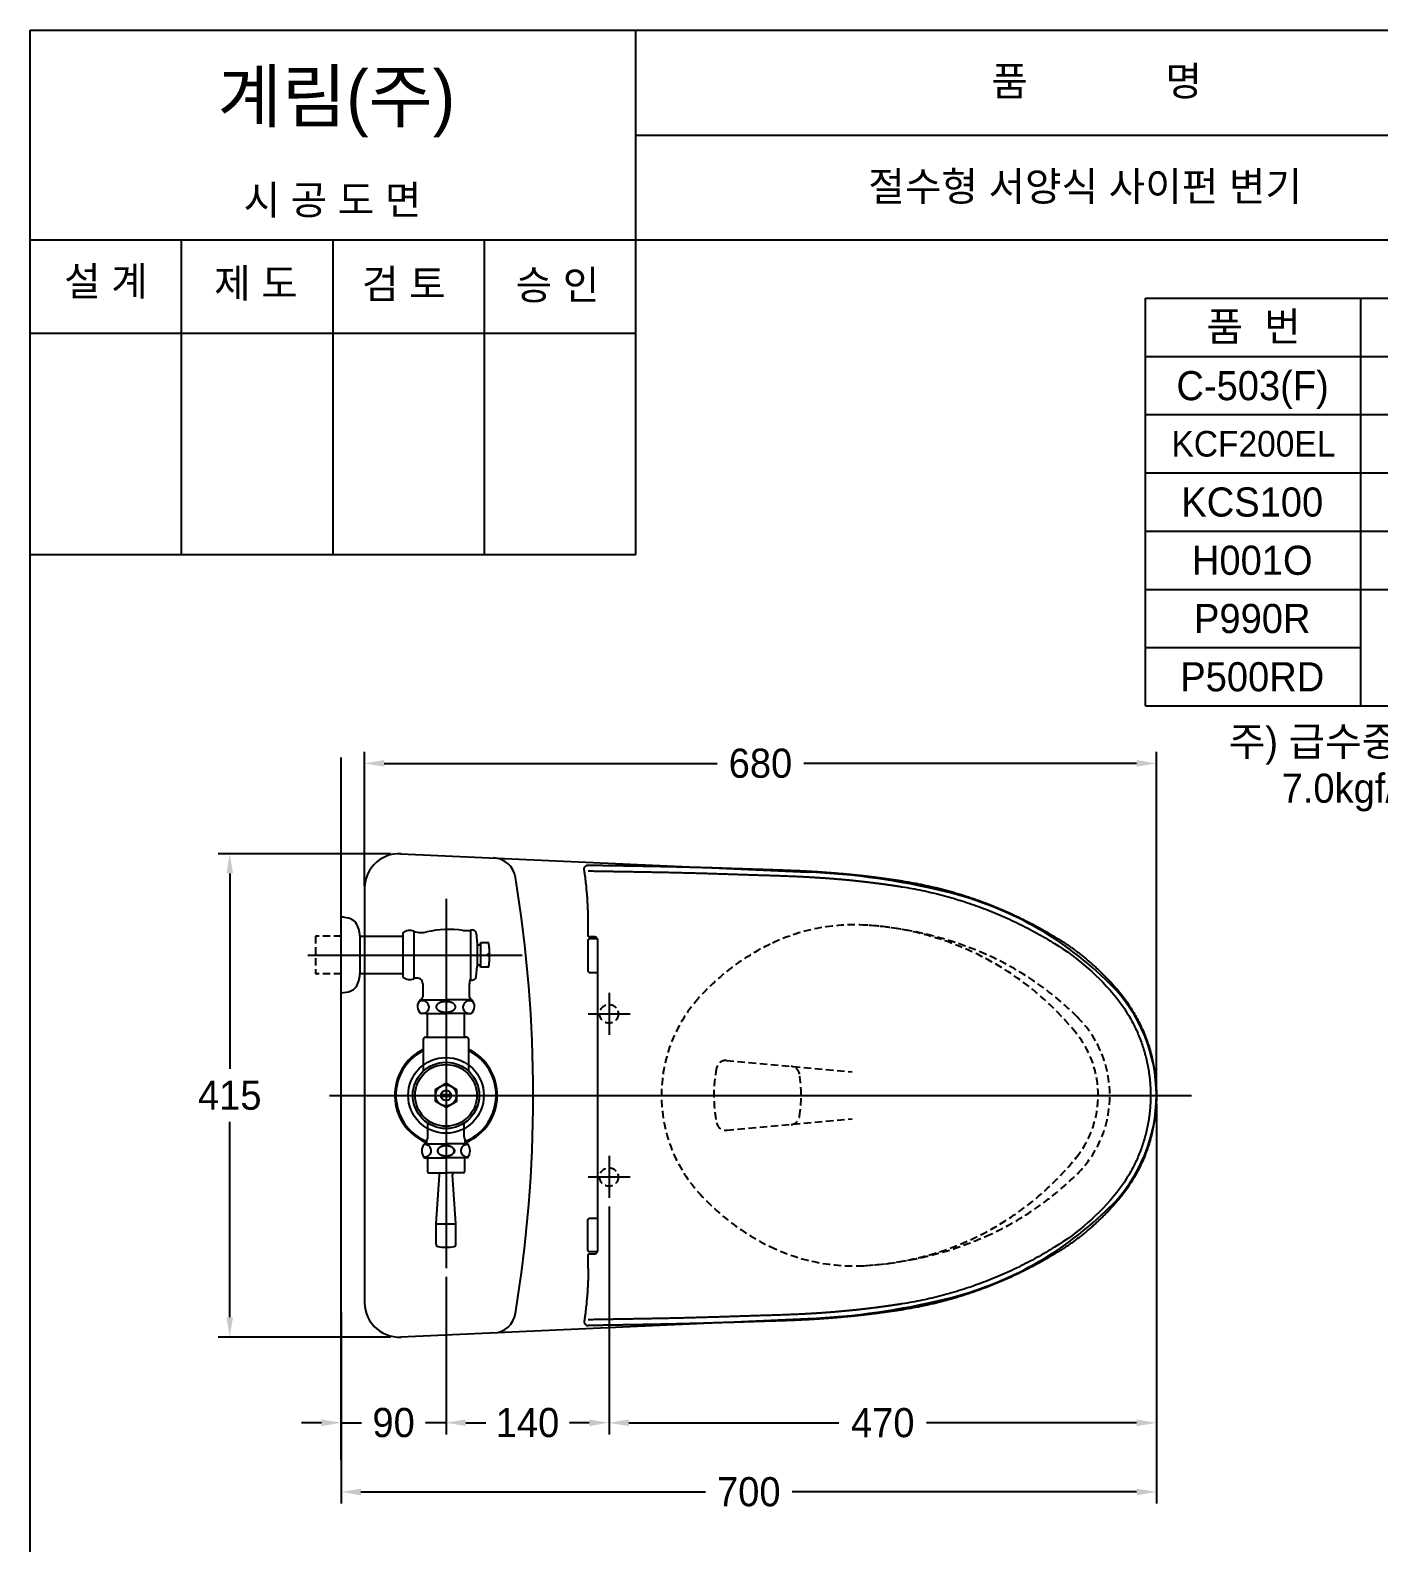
# Model space of a CAD drawing. Header units: millimetres. Extents: x 0 to 3700, y -67 to 2530.
# Drawn here: x 0 to 1158, y 1232 to 2530 of the extents above; entities that cross this region are included whole.
import ezdxf
from ezdxf.enums import TextEntityAlignment as Align
from ezdxf.lldxf.tags import DXFTag

# ---------------------------------------------------------------- set-up
doc = ezdxf.new("R2010")
doc.units = ezdxf.units.MM
doc.linetypes.add('DASHED2', pattern=[9.525, 6.35, -3.175])
for name, color, linetype in [('TEXT', 7, 'Continuous'), ('내부선 및 부속', 4, 'Continuous'), ('도각라인', 255, 'Continuous'), ('외형선', 3, 'Continuous'), ('점선', 6, 'DASHED2'), ('중심선', 1, 'DASHED'), ('치수선', 7, 'Continuous')]:
    doc.layers.add(name, color=color, linetype=linetype)
doc.styles.add('____', font='')
doc.styles.add('타이틀', font='H2GTRM.TTF', dxfattribs={"height": 25})
doc.styles.get('____').set_extended_font_data('굴림')
tags = doc.linetypes.add('DASHDOT', pattern=[70, 31, -13, 13, -13]).pattern_tags.tags
tags[10:11] = [DXFTag(74, 4), DXFTag(75, 0), DXFTag(340, '0'), DXFTag(46, 0.0), DXFTag(50, 0.0), DXFTag(44, 0.0), DXFTag(45, 0.0)]
tags[8:9] = [DXFTag(74, 4), DXFTag(75, 0), DXFTag(340, '0'), DXFTag(46, 0.0), DXFTag(50, 0.0), DXFTag(44, 0.0), DXFTag(45, 0.0)]
tags[6:7] = [DXFTag(74, 4), DXFTag(75, 0), DXFTag(340, '0'), DXFTag(46, 0.0), DXFTag(50, 0.0), DXFTag(44, 0.0), DXFTag(45, 0.0)]
tags[4:5] = [DXFTag(74, 4), DXFTag(75, 0), DXFTag(340, '0'), DXFTag(46, 0.0), DXFTag(50, 0.0), DXFTag(44, 0.0), DXFTag(45, 0.0)]
tags = doc.linetypes.add('DASHED', pattern=[25.72, 12.86, -12.86]).pattern_tags.tags
tags[6:7] = [DXFTag(74, 4), DXFTag(75, 0), DXFTag(340, '0'), DXFTag(46, 0.0), DXFTag(50, 0.0), DXFTag(44, 0.0), DXFTag(45, 0.0)]
tags[4:5] = [DXFTag(74, 4), DXFTag(75, 0), DXFTag(340, '0'), DXFTag(46, 0.0), DXFTag(50, 0.0), DXFTag(44, 0.0), DXFTag(45, 0.0)]
doc.dimstyles.new('MSADIM', dxfattribs={"dimtxt": 33, "dimasz": 17, "dimexe": 10, "dimexo": 7.5, "dimgap": 10, "dimtad": 0, "dimtih": 1, "dimtoh": 1, "dimdec": 0, "dimzin": 1, "dimdsep": 46, "dimtxsty": '____', "dimcen": 11.25, "dimadec": 0, "dimazin": 0, "dimtfac": 1, "dimtdec": 0, "dimtix": 1, "dimtmove": 0, "dimatfit": 3, "dimfxl": 1, "dimtolj": 1, "dimtzin": 1, "dimarcsym": 0})

# ---------------------------------------------------------------- blocks, each defined once
blk = doc.blocks.new('*D7')
at = {"layer": '치수선', "color": 0, "linetype": 'Continuous', "lineweight": -2, "transparency": 16777216}
for p, q in [((309.5, 1823.1), (161.3, 1823.1)), ((171.3, 1806.1), (171.3, 1638.5)), ((171.3, 1425.1), (171.3, 1592.8)), ((309.5, 1408.1), (161.3, 1408.1))]:
    blk.add_line(p, q, dxfattribs=at)
at = {"layer": '치수선', "color": 0, "linetype": 'Continuous', "transparency": 16777216}
for points in [[(168.5, 1806.1), (174.1, 1806.1), (171.3, 1823.1)], [(168.5, 1425.1), (174.1, 1425.1), (171.3, 1408.1)]]:
    blk.add_solid(points, dxfattribs=at)
at = {"layer": '치수선', "color": 0, "linetype": 'Continuous', "transparency": 16777216, "insert": (171.3, 1615.6), "char_height": 25, "attachment_point": 5, "style": '____'}
blk.add_mtext('\\A1;415', dxfattribs=at)
blk = doc.blocks.new('*D8')
at = {"layer": '치수선', "color": 0, "linetype": 'Continuous', "lineweight": -2, "transparency": 16777216}
for p, q in [((287, 1795.6), (287, 1910.6)), ((967, 1623.1), (967, 1910.6)), ((304, 1900.6), (589.7, 1900.6)), ((950, 1900.6), (664.3, 1900.6))]:
    blk.add_line(p, q, dxfattribs=at)
at = {"layer": '치수선', "color": 0, "linetype": 'Continuous', "transparency": 16777216}
for points in [[(304, 1903.5), (304, 1897.8), (287, 1900.6)], [(950, 1903.5), (950, 1897.8), (967, 1900.6)]]:
    blk.add_solid(points, dxfattribs=at)
at = {"layer": '치수선', "color": 0, "linetype": 'Continuous', "transparency": 16777216, "insert": (627, 1900.6), "char_height": 25, "attachment_point": 5, "style": '____'}
blk.add_mtext('\\A1;680', dxfattribs=at)
blk = doc.blocks.new('*D9')
at = {"layer": '치수선', "color": 0, "linetype": 'Continuous', "lineweight": -2, "transparency": 16777216}
for p, q in [((967, 1608.3), (967, 1324.5)), ((497, 1520.1), (497, 1324.5)), ((514, 1334.5), (694.3, 1334.5)), ((950, 1334.5), (769.6, 1334.5))]:
    blk.add_line(p, q, dxfattribs=at)
at = {"layer": '치수선', "color": 0, "linetype": 'Continuous', "transparency": 16777216}
for points in [[(514, 1337.4), (514, 1331.7), (497, 1334.5)], [(950, 1337.4), (950, 1331.7), (967, 1334.5)]]:
    blk.add_solid(points, dxfattribs=at)
at = {"layer": '치수선', "color": 0, "linetype": 'Continuous', "transparency": 16777216, "insert": (732, 1334.5), "char_height": 25, "attachment_point": 5, "style": '____'}
blk.add_mtext('\\A1;470', dxfattribs=at)
blk = doc.blocks.new('*D10')
at = {"layer": '치수선', "color": 0, "linetype": 'Continuous', "lineweight": -2, "transparency": 16777216}
for p, q in [((497, 1520.1), (497, 1324.6)), ((357, 1459.7), (357, 1324.6)), ((374, 1334.6), (391.1, 1334.6)), ((480, 1334.6), (462.9, 1334.6))]:
    blk.add_line(p, q, dxfattribs=at)
at = {"layer": '치수선', "color": 0, "linetype": 'Continuous', "transparency": 16777216}
for points in [[(374, 1337.4), (374, 1331.7), (357, 1334.6)], [(480, 1337.4), (480, 1331.7), (497, 1334.6)]]:
    blk.add_solid(points, dxfattribs=at)
at = {"layer": '치수선', "color": 0, "linetype": 'Continuous', "transparency": 16777216, "insert": (427, 1334.6), "char_height": 25, "attachment_point": 5, "style": '____'}
blk.add_mtext('\\A1;140', dxfattribs=at)
blk = doc.blocks.new('*D11')
at = {"layer": '치수선', "color": 0, "linetype": 'Continuous', "lineweight": -2, "transparency": 16777216}
for p, q in [((357, 1459.7), (357, 1324.6)), ((267, 1429.1), (267, 1324.6)), ((250, 1334.6), (233, 1334.6)), ((267, 1334.6), (284.5, 1334.6)), ((357, 1334.6), (339.5, 1334.6)), ((374, 1334.6), (391, 1334.6))]:
    blk.add_line(p, q, dxfattribs=at)
at = {"layer": '치수선', "color": 0, "linetype": 'Continuous', "transparency": 16777216}
for points in [[(250, 1337.4), (250, 1331.7), (267, 1334.6)], [(374, 1337.4), (374, 1331.7), (357, 1334.6)]]:
    blk.add_solid(points, dxfattribs=at)
at = {"layer": '치수선', "color": 0, "linetype": 'Continuous', "transparency": 16777216, "insert": (312, 1334.6), "char_height": 25, "attachment_point": 5, "style": '____'}
blk.add_mtext('\\A1;90', dxfattribs=at)
blk = doc.blocks.new('*D12')
at = {"layer": '치수선', "color": 0, "linetype": 'Continuous', "lineweight": -2, "transparency": 16777216}
for p, q in [((267, 1327), (267, 1265.2)), ((967, 1327), (967, 1265.2)), ((284, 1275.2), (579.9, 1275.2)), ((950, 1275.2), (654.1, 1275.2))]:
    blk.add_line(p, q, dxfattribs=at)
at = {"layer": '치수선', "color": 0, "linetype": 'Continuous', "transparency": 16777216}
for points in [[(284, 1278), (284, 1272.3), (267, 1275.2)], [(950, 1278), (950, 1272.3), (967, 1275.2)]]:
    blk.add_solid(points, dxfattribs=at)
at = {"layer": '치수선', "color": 0, "linetype": 'Continuous', "transparency": 16777216, "insert": (617, 1275.2), "char_height": 25, "attachment_point": 5, "style": '____'}
blk.add_mtext('\\A1;700', dxfattribs=at)

msp = doc.modelspace()

# ---------------------------------------------------------------- linework, layer by layer
at = {"layer": '내부선 및 부속', "linetype": 'Continuous'}
for p, q in [((320, 1755.1), (320, 1736.1)), ((329.4, 1756.5), (329.4, 1715.7)), ((371.5, 1757.1), (378, 1757.1)), ((378, 1757.6), (379.8, 1757.6)), ((378, 1757.6), (378, 1715.1)), ((382.8, 1754.9), (383.7, 1745.8)), ((283, 1752.4), (283, 1719.9)), ((283, 1752.4), (320, 1752.4)), ((383.7, 1745.8), (383.7, 1726.5)), ((386.7, 1746.5), (386.2, 1745.4)), ((386.7, 1746.5), (386.7, 1725.7)), ((393.7, 1746.5), (386.7, 1746.5)), ((485, 1751.6), (481.1, 1751.6)), ((320, 1736.1), (320, 1717.1)), ((394.5, 1736.9), (392.5, 1736.9)), ((392.5, 1736.9), (392.5, 1735.4)), ((394.5, 1735.4), (392.5, 1735.4)), ((320, 1719.9), (283, 1719.9)), ((330.6, 1716.1), (329.4, 1715.7)), ((377.7, 1714.6), (379.8, 1714.6)), ((382.8, 1717.3), (383.7, 1726.5)), ((386.7, 1725.7), (386.2, 1726.9)), ((393.7, 1725.7), (386.7, 1725.7)), ((337, 1711.3), (337, 1700.2)), ((377, 1711), (377, 1705.1)), ((377, 1705.1), (377, 1700.2)), ((336, 1697.5), (335.2, 1697.5)), ((335.4, 1697.5), (337, 1700.2)), ((336, 1697.5), (336.9, 1697.5)), ((336, 1697.5), (357, 1697.5)), ((378, 1697.5), (357, 1697.5)), ((378.6, 1697.5), (377, 1700.2)), ((378, 1697.5), (378.8, 1697.5)), ((339.7, 1685.8), (335.5, 1685.8)), ((339.7, 1685.8), (335.5, 1685.8)), ((339.7, 1685.8), (341, 1685.8)), ((339.7, 1685.8), (357, 1685.8)), ((341, 1665.6), (341, 1685.8)), ((374.2, 1685.8), (357, 1685.8)), ((373, 1665.6), (373, 1685.8)), ((373, 1665.6), (373, 1685.8)), ((374.2, 1685.8), (378.5, 1685.8)), ((337.5, 1663.6), (337.5, 1636.4)), ((339.5, 1665.6), (341, 1665.6)), ((341, 1665.6), (374.5, 1665.6)), ((374.5, 1665.6), (373, 1665.6)), ((376.5, 1636.4), (376.5, 1663.6)), ((348, 1620.8), (357, 1626)), ((357, 1626), (366, 1620.8)), ((348, 1610.4), (348, 1620.8)), ((357, 1605.2), (348, 1610.4)), ((352.7, 1616.4), (361.3, 1616.4)), ((352.7, 1614.8), (361.3, 1614.8)), ((366, 1610.4), (357, 1605.2)), ((366, 1620.8), (366, 1610.4)), ((341.5, 1579.9), (341.5, 1591.7)), ((372.5, 1579.9), (372.5, 1591.7)), ((338.5, 1574.1), (357, 1574.1)), ((339.5, 1575.6), (341.1, 1578.4)), ((340.5, 1575.6), (339.5, 1575.6)), ((339.5, 1574.1), (339.5, 1575.6)), ((340.5, 1574.1), (340.5, 1577.4)), ((375.4, 1574.1), (357, 1574.1)), ((374.5, 1575.6), (372.9, 1578.4)), ((373.5, 1574.1), (373.5, 1577.4)), ((373.5, 1575.6), (374.5, 1575.6)), ((374.5, 1574.1), (374.5, 1575.6)), ((338.5, 1562.1), (357, 1562.1)), ((341, 1561.1), (341, 1550.1)), ((375.4, 1562.1), (357, 1562.1)), ((373, 1561.1), (373, 1550.1)), ((342, 1549.1), (346.2, 1549.1)), ((346.2, 1549.1), (357, 1549.1)), ((348.5, 1505.2), (351.5, 1547.4)), ((372, 1549.1), (357, 1549.1)), ((365.5, 1505.2), (362.5, 1547.4)), ((348.5, 1487.8), (348.5, 1505.2)), ((348.5, 1505.2), (365.5, 1505.2)), ((365.5, 1487.8), (365.5, 1505.2)), ((481.1, 1479.7), (485, 1479.7))]:
    msp.add_line(p, q, dxfattribs=at)
at = {"layer": '내부선 및 부속'}
msp.add_circle((357, 1615.6), 32.5, dxfattribs=at)
at = {"layer": '내부선 및 부속', "linetype": 'Continuous'}
for radius in [28.5, 26.5, 9, 4.4]:
    msp.add_circle((357, 1615.6), radius, dxfattribs=at)
at = {"layer": '내부선 및 부속'}
for centre, radius, start, end in [((397, 1799.5), 20, 9.3264, 87.4127), ((-722.8, 1615.6), 1154.7, 350.6736, 9.3264), ((357, 1615.7), 44, 116.3071, 246.5638), ((357, 1615.7), 44, 116.3322, 246.5418), ((357, 1615.7), 43, 116.9941, 246.4879), ((357, 1615.7), 43, 293.5121, 63.0059), ((357, 1615.7), 44, 293.4362, 63.6929), ((357, 1615.7), 44, 293.4582, 63.6678), ((397, 1431.7), 20, 272.5873, 350.6736)]:
    msp.add_arc(centre, radius, start, end, dxfattribs=at)
at = {"layer": '내부선 및 부속', "linetype": 'Continuous'}
for centre, radius, start, end in [((265.5, 1738.7), 30, 70.9929, 87.134), ((271.6, 1757.7), 10, 37.1965, 68.8073), ((263, 1752.6), 20, 359.2838, 33.7923), ((326, 1747.2), 10, 69.9279, 127.05), ((336, 1774.4), 19, 249.9279, 283.5868), ((359, 1679.1), 79, 80.8739, 103.5868), ((379.8, 1754.6), 3, 5.8234, 90), ((385, 1745.9), 1.3, 185.8232, 334.4413), ((324.5, 1736.1), 70, 4.4244, 8.5378), ((324.5, 1736.1), 70, 0.6139, 4.4244), ((385, 1726.3), 1.3, 25.5587, 174.1768), ((324.5, 1736.1), 70, 351.4622, 355.5756), ((324.5, 1736.1), 70, 355.5756, 359.3861), ((263, 1719.6), 20, 326.2077, 0.7162), ((326, 1725.1), 10, 232.95, 290.0721), ((332, 1711.3), 5, 0, 106.5076), ((386, 1711), 9, 152.734, 180), ((379.8, 1717.6), 3, 270, 354.1766), ((265.5, 1733.6), 30, 272.866, 289.0071), ((271.6, 1714.6), 10, 291.1927, 322.8035), ((340, 1691.8), 7.5, 129.9055, 233.1301), ((337, 1691.4), 5.44, 244.1576, 118.8551), ((377, 1691.4), 5.44, 61.1449, 295.8424), ((374, 1691.8), 7.5, 306.8699, 50.0945), ((339.5, 1663.6), 2, 90, 180), ((374.5, 1663.6), 2, 0, 90), ((345.2, 1568.1), 9, 138.1897, 221.8103), ((339.1, 1568.1), 5.22, 261.2455, 102.9421), ((338.5, 1579.9), 3, 330, 0), ((374.9, 1568.1), 5.22, 77.0579, 278.7545), ((375.5, 1579.9), 3, 180, 210), ((368.7, 1568.1), 9, 318.1897, 41.8103), ((340, 1561.1), 1, 0, 90), ((374, 1561.1), 1, 90, 180), ((342, 1550.1), 1, 180, 270), ((347.5, 1547.6), 4, 356.3211, 22.0243), ((366.5, 1547.6), 4, 157.9757, 183.6789), ((372, 1550.1), 1, 270, 0), ((350.5, 1487.8), 2, 180, 259.1799), ((357, 1521.8), 36.6, 259.1799, 280.8201), ((363.5, 1487.8), 2, 280.8201, 0)]:
    msp.add_arc(centre, radius, start, end, dxfattribs=at)
for points, weights, knots in [([(475.7, 1809.3), (475.4, 1810.9), (476.5, 1812.1), (477.6, 1813.3), (479.2, 1813.3)], [1, 0.907059737904, 1, 0.907059737904, 1], [0, 0, 0, 0.5, 0.5, 1, 1, 1]), ([(480.7, 1721.1), (480.6, 1721.1), (481.8, 1721.1), (483.6, 1721.1), (487.3, 1721.1)], [0.948264024662, 0.949538378487, 1, 0.92994146884, 0.954692545326], [0, 0, 0, 0.418699, 0.418699, 1, 1, 1]), ([(932.9, 1699.1), (962, 1662.4), (962, 1615.6), (962, 1568.9), (932.9, 1532.2)], [1, 0.944423432902, 0.999999959022, 0.944423432902, 1], [0, 0, 0, 0.5, 0.5, 1, 1, 1]), ([(480.7, 1510.2), (480.6, 1510.2), (481.8, 1510.2), (483.6, 1510.2), (487.3, 1510.2)], [0.948264024662, 0.949538378487, 1, 0.92994146884, 0.954692545326], [0, 0, 0, 0.418699, 0.418699, 1, 1, 1]), ([(475.7, 1422), (475.4, 1420.4), (476.5, 1419.2), (477.6, 1417.9), (479.2, 1418)], [1, 0.907059737904, 1, 0.907059737904, 1], [0, 0, 0, 0.5, 0.5, 1, 1, 1])]:
    msp.add_rational_spline(points, weights, degree=2, knots=knots, dxfattribs=at)
for points, weights in [([(479.1, 1764.3), (479.1, 1786.9), (475.7, 1809.3)], [1, 0.997221378608, 1]), ([(479.1, 1808.3), (511.2, 1807.8), (543.3, 1807.2)], [1, 0.99999695411, 1]), ([(479.2, 1813.3), (511.3, 1812.8), (543.4, 1812.2)], [1, 0.99999695411, 1]), ([(659, 1808.6), (683.5, 1807.5), (707.8, 1805)], [1, 0.99959741719, 1]), ([(658.8, 1803.6), (683.1, 1802.5), (707.3, 1800.1)], [1, 0.99959741719, 1]), ([(748.7, 1794.7), (818.9, 1783.5), (879.4, 1746.1)], [1, 0.980395119628, 1]), ([(749.5, 1799.6), (820.7, 1788.3), (882, 1750.4)], [1, 0.980395119628, 1]), ([(480.7, 1750.1), (478.7, 1750.1), (478.7, 1748.1)], [1, 0.707443775007, 1]), ([(480.1, 1751.6), (479.1, 1751.6), (479.1, 1752.6)], [1, 0.707206904286, 1]), ([(487.3, 1748.6), (487.5, 1751.2), (485, 1751.6)], [1, 0.737410182477, 1]), ([(478.7, 1723.1), (478.7, 1721.1), (480.7, 1721.1)], [0.999999999069, 0.70761623639, 1]), ([(936.9, 1702.2), (967, 1664.1), (967, 1615.6)], [1, 0.944423432902, 0.999999959022]), ([(356.9, 1696.1), (348.5, 1696.1), (348.5, 1691.6)], [1, 0.707106769085, 1]), ([(348.5, 1691.6), (348.5, 1687), (356.9, 1687)], [1, 0.707106769085, 1]), ([(365.2, 1691.6), (365.2, 1696.1), (356.9, 1696.1)], [1, 0.707106769085, 1]), ([(356.9, 1687), (365.2, 1687), (365.2, 1691.6)], [1, 0.707106769085, 1]), ([(967, 1615.6), (967, 1567.1), (936.9, 1529.1)], [0.999999959022, 0.944423432902, 1]), ([(356.9, 1572.6), (349.8, 1572.6), (349.8, 1568)], [1, 0.707106769085, 1]), ([(349.9, 1568), (349.9, 1572.6), (357, 1572.6)], [1, 0.707106769085, 1]), ([(364, 1568), (364, 1572.6), (356.9, 1572.6)], [1, 0.707106769085, 1]), ([(357, 1572.6), (364.2, 1572.6), (364.2, 1568)], [1, 0.707106769085, 1]), ([(349.8, 1568), (349.8, 1563.4), (356.9, 1563.4)], [1, 0.707106769085, 1]), ([(357, 1563.4), (349.9, 1563.4), (349.9, 1568)], [1, 0.707106769085, 1]), ([(356.9, 1563.4), (364, 1563.4), (364, 1568)], [1, 0.707106769085, 1]), ([(364.2, 1568), (364.2, 1563.4), (357, 1563.4)], [1, 0.707106769085, 1]), ([(478.7, 1508.2), (478.7, 1510.2), (480.7, 1510.2)], [0.999999999069, 0.70761623639, 1]), ([(480.7, 1481.2), (478.7, 1481.2), (478.7, 1483.2)], [1, 0.707443775007, 1]), ([(485, 1479.7), (487.5, 1480.1), (487.3, 1482.7)], [1, 0.737410182477, 1]), ([(879.4, 1485.2), (818.9, 1447.7), (748.7, 1436.6)], [1, 0.980395119628, 1]), ([(882, 1480.9), (820.7, 1443), (749.5, 1431.6)], [1, 0.980395119628, 1]), ([(479.1, 1478.7), (479.1, 1479.7), (480.1, 1479.7)], [1, 0.707206904286, 1]), ([(479.1, 1467), (479.1, 1444.4), (475.7, 1422)], [1, 0.997221378608, 1]), ([(707.3, 1431.2), (683.1, 1428.7), (658.8, 1427.6)], [1, 0.99959741719, 1]), ([(543.3, 1424.1), (511.2, 1423.5), (479.1, 1423)], [1, 0.99999695411, 1]), ([(543.4, 1419.1), (511.3, 1418.5), (479.2, 1418)], [1, 0.99999695411, 1]), ([(707.8, 1426.2), (683.5, 1423.7), (659, 1422.6)], [1, 0.99959741719, 1])]:
    msp.add_rational_spline(points, weights, degree=2, dxfattribs=at)
for points, degree in [([(543.3, 1807.2), (566.4, 1806.7), (589.4, 1806.2), (612.6, 1804.9), (635.7, 1804.7), (658.8, 1803.6)], 5), ([(543.4, 1812.2), (566.5, 1811.7), (589.6, 1811.2), (612.7, 1809.9), (635.9, 1809.7), (659, 1808.6)], 5), ([(707.8, 1805), (716.2, 1804.2), (724.6, 1803.2), (732.9, 1802), (741.2, 1800.9), (749.5, 1799.6)], 5), ([(707.3, 1800.1), (715.7, 1799.2), (723.9, 1798.3), (732.2, 1797.1), (740.5, 1796), (748.7, 1794.7)], 5), ([(479.1, 1752.6), (479.1, 1758.4), (479.1, 1764.3)], 2), ([(478.7, 1748.1), (478.7, 1735.6), (478.7, 1723.1)], 2), ([(481.1, 1751.6), (480.6, 1751.6), (480.1, 1751.6)], 2), ([(487, 1750.1), (483.8, 1750.1), (480.7, 1750.1)], 2), ([(487.3, 1615.6), (487.3, 1682.1), (487.3, 1748.6)], 2), ([(487.3, 1615.6), (487.3, 1682.1), (487.3, 1748.6)], 2), ([(882, 1750.4), (894.4, 1742.7), (906.4, 1734.4), (917.2, 1723.9), (927.8, 1713.6), (936.9, 1702.2)], 5), ([(487.3, 1482.7), (487.3, 1549.2), (487.3, 1615.6)], 2), ([(487.3, 1482.7), (487.3, 1549.2), (487.3, 1615.6)], 2), ([(936.9, 1529.1), (927.8, 1517.6), (917.2, 1507.4), (906.4, 1496.9), (894.4, 1488.6), (882, 1480.9)], 5), ([(478.7, 1483.2), (478.7, 1495.7), (478.7, 1508.2)], 2), ([(487, 1481.2), (483.8, 1481.2), (480.7, 1481.2)], 2), ([(479.1, 1467), (479.1, 1472.8), (479.1, 1478.7)], 2), ([(480.1, 1479.7), (480.6, 1479.7), (481.1, 1479.7)], 2), ([(748.7, 1436.6), (740.5, 1435.3), (732.2, 1434.2), (723.9, 1433), (715.7, 1432), (707.3, 1431.2)], 5), ([(749.5, 1431.6), (741.2, 1430.3), (732.9, 1429.3), (724.6, 1428), (716.2, 1427.1), (707.8, 1426.2)], 5), ([(658.8, 1427.6), (635.7, 1426.6), (612.6, 1426.3), (589.4, 1425.1), (566.4, 1424.6), (543.3, 1424.1)], 5), ([(659, 1422.6), (635.9, 1421.6), (612.7, 1421.3), (589.6, 1420.1), (566.5, 1419.6), (543.4, 1419.1)], 5)]:
    msp.add_open_spline(points, degree=degree, dxfattribs=at)
for points in [[(879.4, 1746.1), (889.6, 1739.8), (899.2, 1732.8), (908.1, 1724.9), (917.1, 1716.9), (925.7, 1708.3), (932.9, 1699.1)], [(932.9, 1532.2), (925.7, 1523), (917.1, 1514.3), (908.1, 1506.4), (899.2, 1498.4), (889.6, 1491.5), (879.4, 1485.2)]]:
    msp.add_open_spline(points, degree=3, knots=[0, 0, 0, 0, 0.5, 0.5, 0.5, 1, 1, 1, 1], dxfattribs=at)
at = {"layer": '도각라인', "color": 7}
for p, q in [((0, 0), (0, 2530)), ((0, 2530), (1800, 2530)), ((520, 2080), (520, 2530)), ((520, 2440), (1800, 2440)), ((0, 2350), (1800, 2350)), ((130, 2080), (130, 2350)), ((260, 2080), (260, 2350)), ((390, 2080), (390, 2350)), ((957.5, 1950), (957.5, 2300)), ((957.5, 2300), (1752.5, 2300)), ((1142.5, 1950), (1142.5, 2300)), ((0, 2270), (520, 2270)), ((957.5, 2250), (1752.5, 2250)), ((957.5, 2200), (1752.5, 2200)), ((957.5, 2150), (1752.5, 2150)), ((957.5, 2100), (1752.5, 2100)), ((0, 2080), (520, 2080)), ((957.5, 2050), (1752.5, 2050)), ((957.5, 2000), (1142.5, 2000)), ((957.5, 2000), (1142.5, 2000)), ((957.5, 1950), (1752.5, 1950))]:
    msp.add_line(p, q, dxfattribs=at)
at = {"layer": '외형선', "linetype": 'Continuous'}
msp.add_line((267, 1302.7), (267, 1905.6), dxfattribs=at)
at = {"layer": '외형선'}
for p, q in [((318.3, 1823.1), (667.7, 1807.3)), ((287, 1793.1), (287, 1438.1)), ((318.3, 1408.2), (667.7, 1424))]:
    msp.add_line(p, q, dxfattribs=at)
for centre, radius, start, end in [((317, 1793.1), 30, 87.4127, 184.9989), ((639.7, 1188), 620, 76.3214, 87.4127), ((715.4, 1498.9), 300, 45.0441, 76.3214), ((832, 1615.6), 135, 314.9559, 45.0441), ((715.4, 1732.4), 300, 283.6786, 314.9559), ((317, 1438.1), 30, 175.0011, 272.5873), ((639.7, 2043.3), 620, 272.5873, 283.6786)]:
    msp.add_arc(centre, radius, start, end, dxfattribs=at)
at = {"layer": '점선'}
for p, q in [((245, 1752.4), (245, 1719.9)), ((267, 1752.4), (245, 1752.4)), ((267, 1719.9), (245, 1719.9)), ((597.9, 1645.6), (705.7, 1635.9)), ((597.9, 1585.7), (705.7, 1595.4))]:
    msp.add_line(p, q, dxfattribs=at)
for centre in [(497, 1685.6), (497, 1545.6)]:
    msp.add_circle(centre, 8, dxfattribs=at)
for centre, radius, start, end in [((707.5, 1597), 165, 86.4631, 115.9184), ((703.5, 1512.1), 250, 38.8464, 87.2704), ((699.2, 1462.3), 300, 66.1018, 86.4631), ((722.8, 1565.6), 200, 115.9184, 138.1181), ((715.4, 1498.9), 260, 45.0441, 66.1018), ((667, 1615.6), 125, 138.1181, 221.8819), ((832, 1615.6), 95, 314.9559, 45.0441), ((832, 1615.6), 85, 321.1536, 38.8464), ((707, 1615.6), 120, 168.6718, 191.3282), ((597.2, 1637.6), 8, 84.854, 168.6718), ((652.7, 1632.6), 8, 8.7304, 84.854), ((542, 1615.6), 120, 351.2696, 8.7304), ((652.7, 1598.6), 8, 275.146, 351.2696), ((597.2, 1593.6), 8, 191.3282, 275.146), ((703.5, 1719.1), 250, 272.7296, 321.1536), ((715.4, 1732.4), 260, 293.8982, 314.9559), ((722.8, 1665.7), 200, 221.8819, 244.0816), ((699.2, 1769), 300, 273.5369, 293.8982), ((707.5, 1634.2), 165, 244.0816, 273.5369)]:
    msp.add_arc(centre, radius, start, end, dxfattribs=at)
msp.add_point((246.1, 1719.9), dxfattribs=at)
at = {"layer": '중심선'}
for p, q in [((357, 1784.4), (357, 1467.2)), ((357, 1668.6), (357, 1563.6))]:
    msp.add_line(p, q, dxfattribs=at)
at = {"layer": '중심선', "linetype": 'DASHDOT'}
for p, q in [((238.4, 1736.1), (422.5, 1736.1)), ((497, 1703.6), (497, 1667.6)), ((479, 1685.6), (515, 1685.6)), ((357, 1658.1), (357, 1573.1)), ((257, 1615.6), (997, 1615.6)), ((497, 1563.6), (497, 1527.6)), ((479, 1545.6), (515, 1545.6))]:
    msp.add_line(p, q, dxfattribs=at)

# ---------------------------------------------------------------- texts
at = {"layer": 'TEXT', "style": '타이틀'}
msp.add_text('계림(주)', height=44, dxfattribs=at).set_placement((160.9, 2451.4))
for s, height, p in [('품             명', 25, (915.7, 2486.4)), ('절수형 서양식 사이펀 변기', 25, (905.8, 2396)), ('시 공 도 면', 25, (259.5, 2384.4)), ('설 계', 25, (65, 2314.6)), ('제 도', 25, (193.8, 2312.9)), ('검 토', 25, (320.8, 2312.3)), ('승 인', 25, (452.7, 2311.4)), ('품  번', 25, (1050.4, 2275.7)), ('C-503(F)', 25, (1049.6, 2224.9)), ('KCF200EL', 22, (1050.3, 2175)), ('KCS100', 25, (1049.3, 2125)), ('H001O', 25, (1049.3, 2075)), ('P990R', 25, (1049.3, 2025)), ('P500RD', 25, (1049.3, 1975))]:
    msp.add_text(s, height=height, dxfattribs=at).set_placement(p, align=Align.MIDDLE_CENTER)
at = {"layer": 'TEXT', "insert": (1029.1, 1932), "char_height": 25, "width": 820.252, "attachment_point": 1, "line_spacing_factor": 0.963855, "style": '타이틀'}
msp.add_mtext('\\A1;주) 급수중 수압은 1.0~3.5kgf/㎠{\\fISOCPEUR|b0|i0|c0|p34;,}정지수압은 \\P     7.0kgf/cm㎠ 이하를 확보하여 주십시오.', dxfattribs=at)

# ---------------------------------------------------------------- dimensions: what is measured, and where the dimension line sits
at = {"layer": '치수선', "linetype": 'Continuous'}
for base, p1, p2, picture, middle in [((967, 1900.6), (287, 1788.1), (967, 1615.6), '*D8', (627, 1900.6)), ((497, 1334.5), (967, 1615.8), (497, 1527.6), '*D9', (732, 1334.5)), ((357, 1334.6), (497, 1527.6), (357, 1467.2), '*D10', (427, 1334.6)), ((267, 1334.6), (357, 1467.2), (267, 1436.6), '*D11', (312, 1334.6)), ((267, 1275.2), (967, 1334.5), (267, 1334.5), '*D12', (617, 1275.2))]:
    dim = msp.add_linear_dim(base=base, p1=p1, p2=p2, dimstyle='MSADIM', override={"dimtxt": 25}, dxfattribs=at)
    dim.commit()
    dim.dimension.update_dxf_attribs({"geometry": picture, "text_midpoint": middle})
dim = msp.add_linear_dim(base=(171.3, 1823.1), p1=(317, 1408.1), p2=(317, 1823.1), angle=90, dimstyle='MSADIM', override={"dimtxt": 25}, dxfattribs=at)
dim.commit()
dim.dimension.update_dxf_attribs({"geometry": '*D7', "text_midpoint": (171.3, 1615.6)})

doc.saveas('drawing.dxf')
